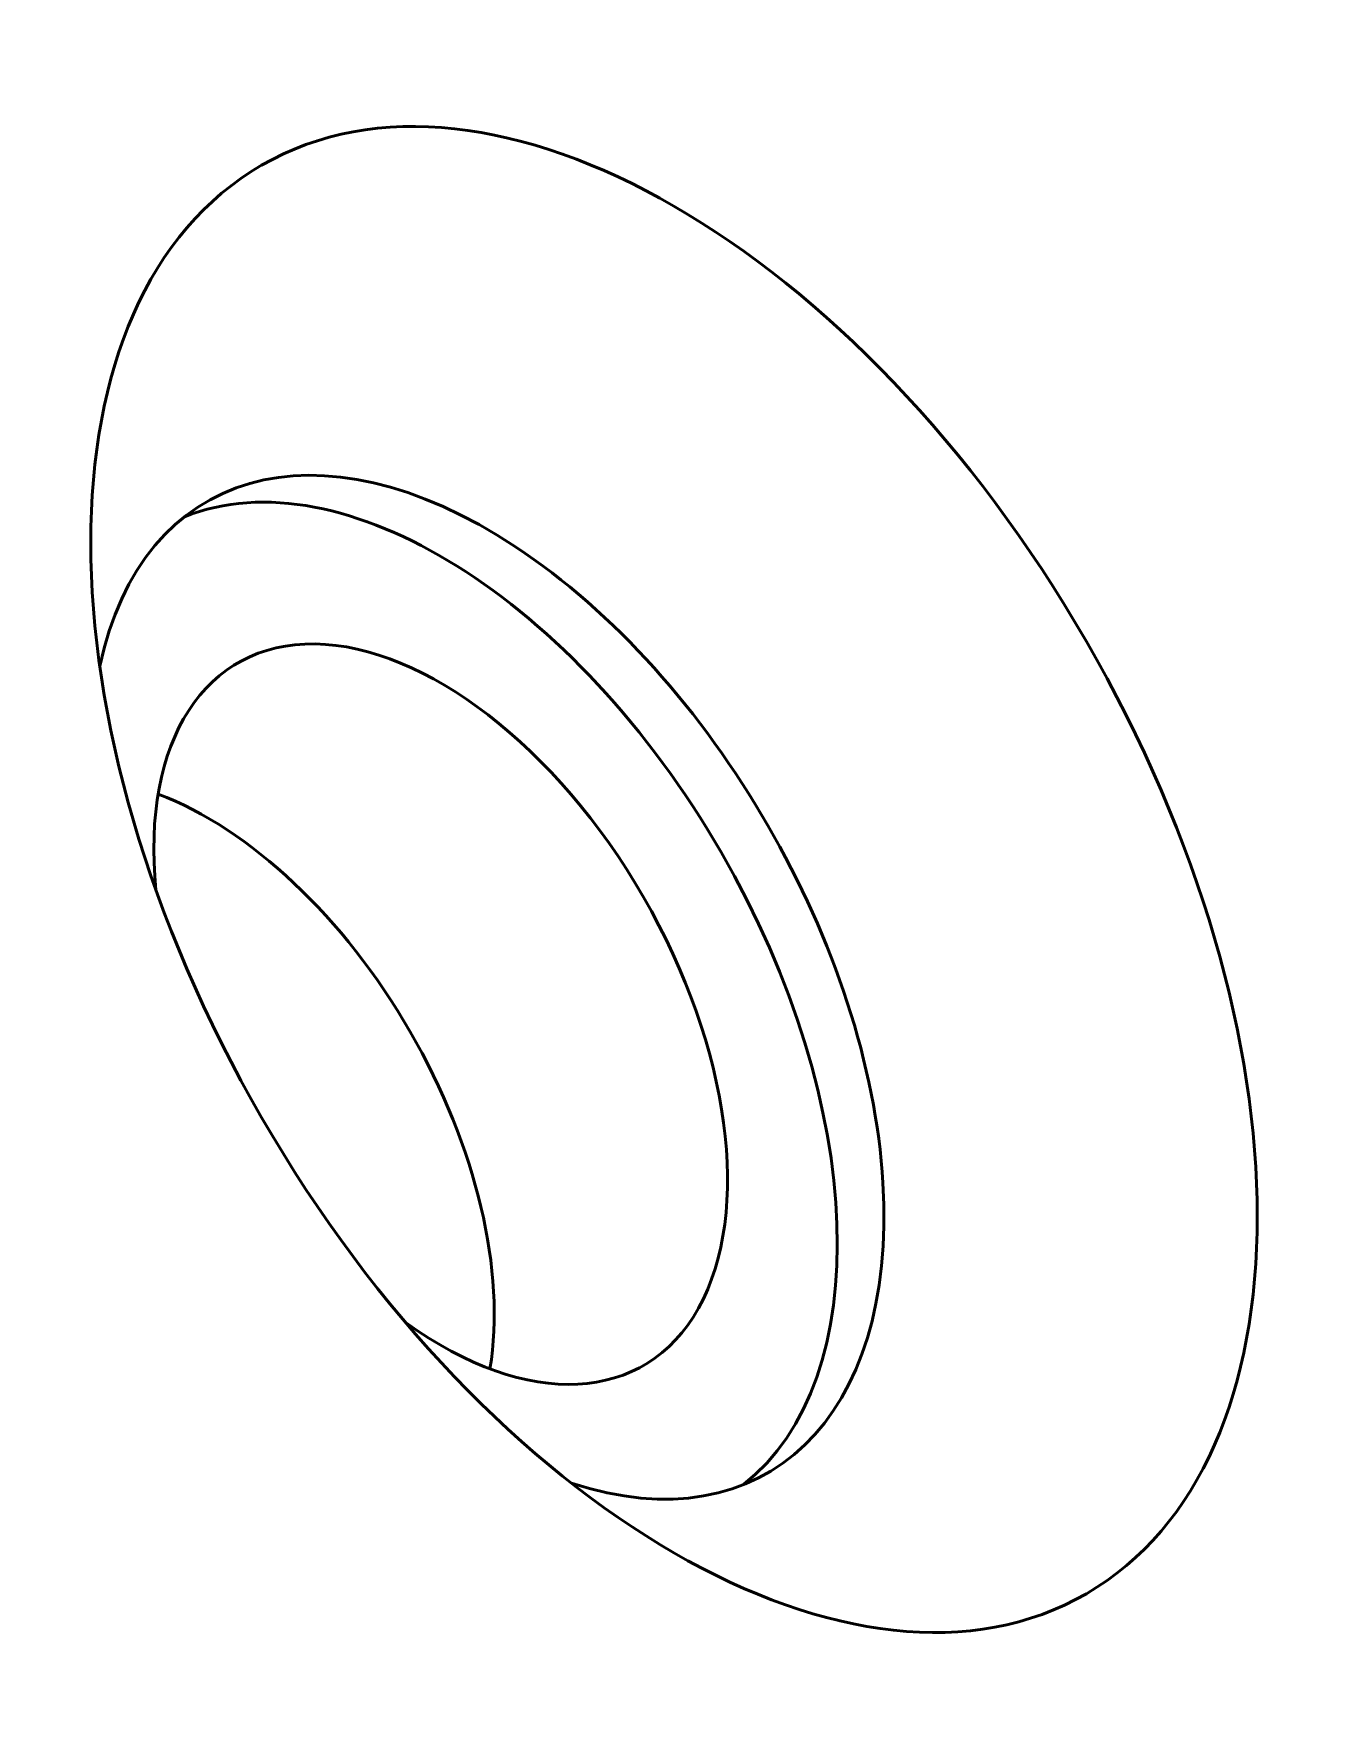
# Model space of a CAD drawing. Header units: millimetres. Extents: x 1391 to 4749, y -272 to 879.
# Drawn here: x 2231.87 to 2235.75, y 683.12 to 688.25 of the extents above; entities that cross this region are included whole.
import ezdxf

# ---------------------------------------------------------------- set-up
doc = ezdxf.new("R2010")
doc.units = ezdxf.units.MM
doc.header["$LTSCALE"] = 3
doc.layers.add('외형선(ISO)', color=7, linetype='Continuous', lineweight=50)

msp = doc.modelspace()

# ---------------------------------------------------------------- linework, layer by layer
at = {"layer": '외형선(ISO)', "color": 0}
msp.add_ellipse((2233.809, 685.6841), major_axis=(-1.25, 2.1651), ratio=0.57735, dxfattribs=at)
for centre, major_axis, start_param, end_param in [((2233.2434, 685.3575), (0.85, -1.4722), 5.711882, 9.996081), ((2233.1019, 685.2758), (0.85, -1.4722), 0.083285, 3.058307), ((2233.1019, 685.2758), (-0.6148, 1.0648), 2.234963, 7.189815), ((2232.3948, 684.8676), (-0.6148, 1.0648), 3.75434, 5.670438)]:
    msp.add_ellipse(centre, major_axis=major_axis, ratio=0.57735, start_param=start_param, end_param=end_param, dxfattribs=at)

doc.saveas('drawing.dxf')
